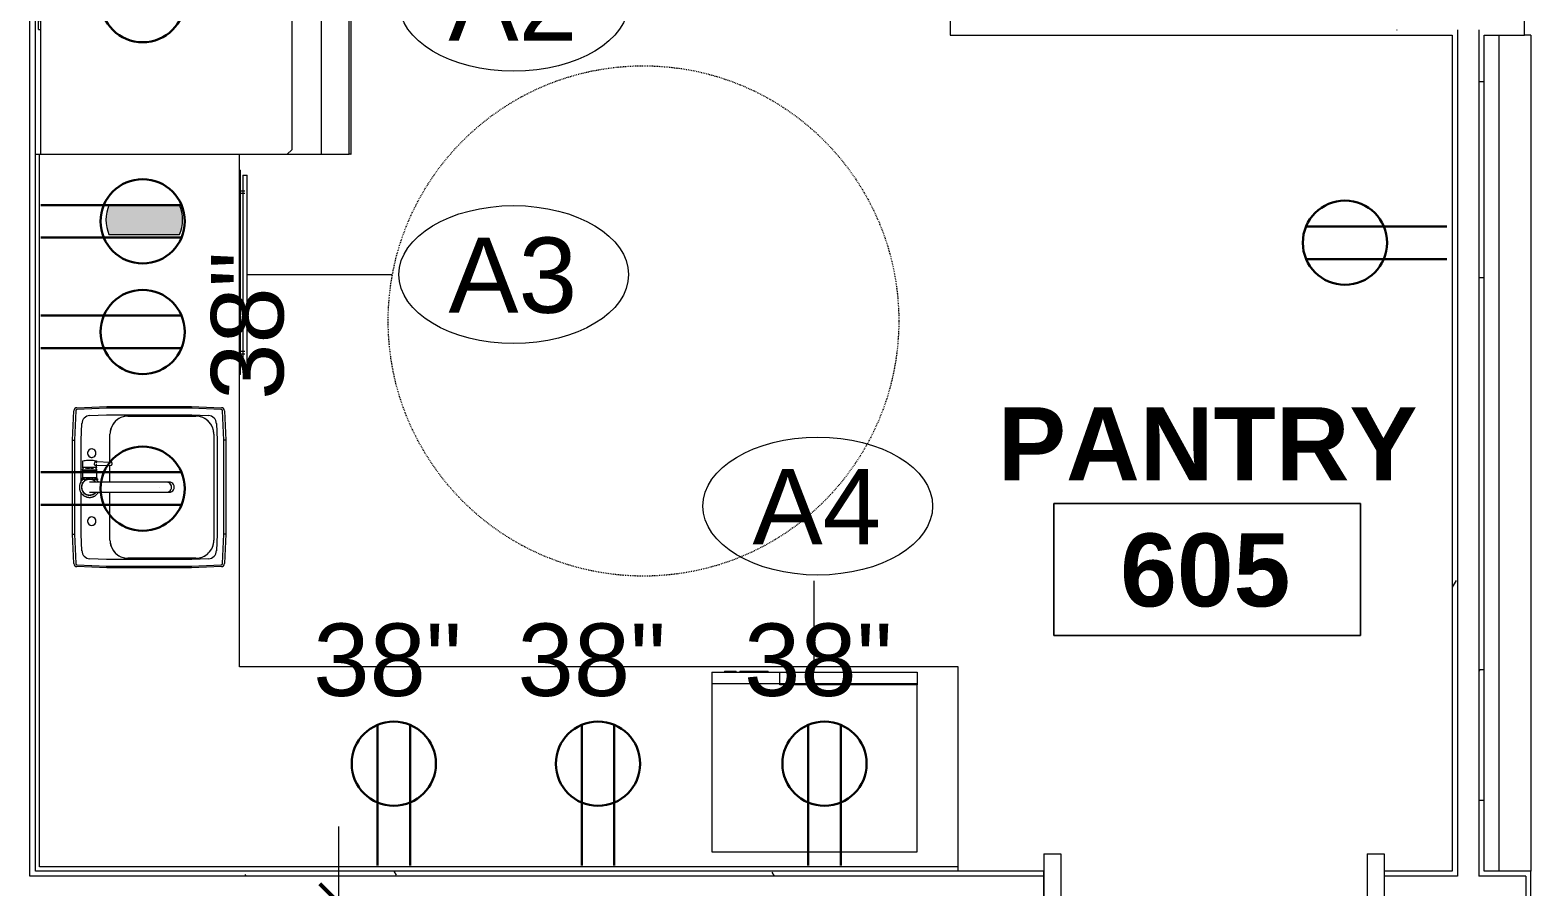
# Model space of a CAD drawing. Header units: inches. Extents: x -1180 to 2011, y -268 to 2143.
# Drawn here: x -223.7 to -47.4, y 1026.6 to 1127.4 of the extents above; entities that cross this region are included whole.
import ezdxf

# ---------------------------------------------------------------- set-up
doc = ezdxf.new("R2010")
doc.units = ezdxf.units.IN
doc.header["$MEASUREMENT"] = 0
doc.linetypes.add('Dash 1_16_', pattern=[0.125, 0.0625, -0.0625])
for name, color, linetype, lineweight in [('A-ANNO-DIMS', 211, 'Continuous', 9), ('A-ANNO-DIMS-96', 211, 'Continuous', 9), ('A-ANNO-NOTE', 131, 'Continuous', 13), ('A-AREA-IDEN', 2, 'Continuous', 9), ('A-DETL', 90, 'Continuous', 13), ('A-DOOR', 31, 'Continuous', 13), ('A-DOOR-FRAM', 31, 'Continuous', 20), ('A-WALL', 113, 'Continuous', 13), ('A-WALL-PATT', 111, 'Continuous', 13), ('I-WALL', 2, 'Continuous', 13), ('P-SANR-FIXT', 6, 'Continuous', 13), ('Q-CASE', 31, 'Continuous', 13), ('Q-SPCQ', 91, 'Continuous', 9), ('Q-SPCQ-IDEN', 132, 'Continuous', 9)]:
    doc.layers.add(name, color=color, linetype=linetype, lineweight=lineweight)
doc.styles.add('Arial', font='arial.ttf', dxfattribs={"height": 8.851796})
doc.styles.add('Swis721 Lt BT', font='swissl.ttf', dxfattribs={"height": 8.514638})
doc.styles.add('Swis721 Lt BT_B', font='', dxfattribs={"height": 8.583975})
doc.styles.get('Swis721 Lt BT_B').set_extended_font_data('Swis721 Lt BT', bold=True)
doc.dimstyles.new('OTJ_-_3_32__Linear__1_2__Tolerance_1', dxfattribs={"dimscale": 12, "dimtxt": 9, "dimasz": 0.375, "dimexe": 0.75, "dimexo": 0.5, "dimgap": 0.5, "dimtad": 1, "dimdec": 1, "dimrnd": 0.5, "dimzin": 3, "dimdsep": 46, "dimlunit": 4, "dimtxsty": 'Swis721 Lt BT', "dimblk1": 'OBLIQUE', "dimblk2": 'OBLIQUE', "dimsah": 1, "dimcen": 0.09, "dimdle": 0.75, "dimazin": 0, "dimtfac": 1, "dimtdec": 4, "dimtix": 1, "dimtmove": 0, "dimatfit": 3, "dimfxl": 1, "dimtvp": 1, "dimfrac": 2, "dimtolj": 1, "dimtzin": 0, "dimarcsym": 2})
pattern_1 = [(0, (0, 0), (30.72, 7.68), [1.267, -21.773, 1.267, -21.773, -122.88]), (0, (0, 0), (30.72, 7.68), [-46.08, 1.267, -44.813, 1.267, -21.773, -53.76]), (0, (0, 0), (30.72, 7.68), [-115.2, 1.267, -14.093, 1.267, -37.133]), (120, (11.52, 3.84), (-22.011075, 22.7643), [1.267, -21.773, 1.267, -21.773, -122.88]), (120, (11.52, 3.84), (-22.011075, 22.7643), [-46.08, 1.267, -44.813, 1.267, -21.773, -53.76]), (120, (11.52, 3.84), (-22.011075, 22.7643), [-115.2, 1.267, -14.093, 1.267, -37.133]), (240, (15.36, 19.2), (-8.708925, -30.4443), [1.267, -21.773, 1.267, -21.773, -122.88]), (240, (15.36, 19.2), (-8.708925, -30.4443), [-46.08, 1.267, -44.813, 1.267, -21.773, -53.76]), (240, (15.36, 19.2), (-8.708925, -30.4443), [-115.2, 1.267, -14.093, 1.267, -37.133])]

# ---------------------------------------------------------------- blocks, each defined once
blk = doc.blocks.new('A-Refrigerator - A-Refrigerator-CATERING-5919226-6TH FLOOR POWER _ SIGNAL')
at = {"layer": 'Q-SPCQ'}
for p, q in [((17.88, 13.75), (-17.87, 13.75)), ((-17.87, 13.75), (-17.87, -22.5)), ((-3.18, 14), (-3.18, 13.75)), ((-3.16, 14), (-3.18, 14)), ((-3.18, 14), (-2.18, 14)), ((-2.18, 14), (-2.2, 14)), ((-2.18, 13.75), (-2.18, 14)), ((8.76, 14), (8.76, 13.75)), ((8.77, 14), (8.76, 14)), ((8.76, 14), (9.76, 14)), ((9.76, 14), (9.74, 14)), ((9.76, 13.75), (9.76, 14)), ((17.88, -22.5), (17.88, 13.75)), ((-17.33, -15.75), (-17.87, -15.21)), ((-17.87, -15.21), (-17.87, -19.25)), ((-0.36, -15.75), (-17.33, -15.75)), ((-0.36, -19.25), (-0.36, -15.75)), ((17.27, -15.75), (0.39, -15.75)), ((0.39, -15.75), (0.39, -19.25)), ((17.88, -15.14), (17.27, -15.75)), ((17.88, -19.25), (17.88, -15.14)), ((-17.87, -19.25), (-0.36, -19.25)), ((0.39, -19.25), (17.88, -19.25)), ((-17.87, -22.69), (-17.87, -22.5)), ((-17.87, -22.5), (17.88, -22.5)), ((-0.36, -22.69), (-17.87, -22.69)), ((-17.87, -22.69), (-17.87, -22.75)), ((-17.87, -22.75), (0.39, -22.75)), ((-0.36, -22.5), (-0.36, -22.69)), ((-0.36, -22.69), (0.39, -22.69)), ((0.39, -22.75), (0.39, -22.5)), ((17.88, -22.75), (0.39, -22.75)), ((17.88, -22.5), (17.88, -22.75))]:
    blk.add_line(p, q, dxfattribs=at)
blk = doc.blocks.new('Single Flush - OTJ_SOLIDFLUSH_ALUM-5011040-6TH FLOOR POWER _ SIGNAL')
at = {"layer": 'A-DOOR', "lineweight": 20}
for p, q in [((16.15625, -1.875), (17.90625, -1.875)), ((16.15625, -37.6875), (16.15625, -1.875)), ((17.90625, -1.875), (17.90625, -37.6875)), ((17.90625, -37.6875), (16.15625, -37.6875))]:
    blk.add_line(p, q, dxfattribs=at)
at = {"layer": 'A-DOOR', "lineweight": 9}
blk.add_arc((17.90625, -1.875), 35.8125, 179.5, 270, dxfattribs=at)
at = {"layer": 'A-DOOR-FRAM'}
for p, q in [((-20, 3.875), (-20, -1.875)), ((-20, 3.875), (-18, 3.875)), ((-18, 3.875), (-18, -1.875)), ((18.000004, 3.875), (18.000004, -1.875)), ((18.000004, 3.875), (20.000004, 3.875)), ((20.000004, 3.875), (20.000004, -1.875)), ((-20, -1.875), (-18, -1.875)), ((18.000004, -1.875), (20.000004, -1.875))]:
    blk.add_line(p, q, dxfattribs=at)
blk = doc.blocks.new('P-Sink-Rectangular - PSR1918-3060176-6TH FLOOR POWER _ SIGNAL')
at = {"layer": 'P-SANR-FIXT', "lineweight": 9}
for p, q in [((-8.99, 8.84), (-5.52, 9)), ((-5.52, 9), (5.52, 9)), ((-5.52, 9), (-5.51, 8.78)), ((5.52, 9), (5.51, 8.78)), ((5.52, 9), (8.99, 8.84)), ((-9.5, 4.97), (-9.34, 8.49)), ((-9.13, 8.48), (-9.28, 4.96)), ((-5.51, 8.78), (-8.98, 8.63)), ((-7.47, 7.92), (-5.51, 8)), ((5.51, 8.78), (-5.51, 8.78)), ((-5.51, 8), (-0.6, 8)), ((0.51, 8), (0.6, 8)), ((0.63, 8), (5.51, 8)), ((8.98, 8.63), (5.51, 8.78)), ((5.51, 8), (7.47, 7.92)), ((9.28, 4.96), (9.13, 8.48)), ((9.34, 8.49), (9.5, 4.97)), ((-8.5, 5.01), (-8.42, 6.97)), ((8.42, 6.97), (8.5, 5.01)), ((-9.5, 4.97), (-9.28, 4.96)), ((-9.5, -4.97), (-9.5, 4.97)), ((-9.28, 4.96), (-9.28, -4.96)), ((-8.5, -5.01), (-8.5, 5.01)), ((-6.25, 4.6), (-0.6, 4.6)), ((-6.25, 4.6), (-0.6, 4.6)), ((0.58, 4.6), (2.6, 4.6)), ((0.58, 4.6), (2.6, 4.6)), ((2.91, 4.6), (6.25, 4.6)), ((2.91, 4.6), (6.25, 4.6)), ((8.5, 5.01), (8.5, -5.01)), ((9.5, 4.97), (9.28, 4.96)), ((9.28, -4.96), (9.28, 4.96)), ((9.5, 4.97), (9.5, -4.97)), ((-8.35, -5.5), (-8.35, 2.5)), ((-8.35, -5.5), (-8.35, 2.5)), ((8.35, 2.5), (8.35, -5.5)), ((8.35, 2.5), (8.35, -5.5)), ((-9.5, -4.97), (-9.28, -4.96)), ((-9.34, -8.49), (-9.5, -4.97)), ((-9.28, -4.96), (-9.13, -8.48)), ((-8.42, -6.97), (-8.5, -5.01)), ((8.5, -5.01), (8.42, -6.97)), ((9.13, -8.48), (9.28, -4.96)), ((9.5, -4.97), (9.28, -4.96)), ((9.5, -4.97), (9.34, -8.49)), ((-8.98, -8.63), (-5.51, -8.78)), ((-5.51, -8), (-7.47, -7.92)), ((6.25, -7.6), (-6.25, -7.6)), ((6.25, -7.6), (-6.25, -7.6)), ((-5.52, -9), (-5.51, -8.78)), ((5.51, -8), (-5.51, -8)), ((-5.51, -8.78), (5.51, -8.78)), ((7.47, -7.92), (5.51, -8)), ((5.51, -8.78), (8.98, -8.63)), ((5.52, -9), (5.51, -8.78)), ((-5.52, -9), (-8.99, -8.84)), ((5.52, -9), (-5.52, -9)), ((8.99, -8.84), (5.52, -9))]:
    blk.add_line(p, q, dxfattribs=at)
for centre, radius, start, end in [((-8.97, 8.47), 0.371, 92.5667, 177.4333), ((8.97, 8.47), 0.371, 2.5667, 87.4333), ((-8.97, 8.47), 0.156, 92.5667, 177.4333), ((-7.42, 6.92), 0.995, 92.5667, 177.4333), ((-4, 6.75), 0.5, 0, 180), ((-4, 6.75), 0.5, 0, 180), ((-4, 6.75), 0.5, 75, 105), ((-4, 6.75), 0.5, 75, 105), ((-4, 6.75), 0.5, 15, 45), ((-4, 6.75), 0.5, 15, 45), ((4, 6.75), 0.5, 0, 180), ((4, 6.75), 0.5, 0, 180), ((4, 6.75), 0.5, 120, 150), ((4, 6.75), 0.5, 120, 150), ((4, 6.75), 0.5, 75, 105), ((4, 6.75), 0.5, 75, 105), ((4, 6.75), 0.5, 30, 60), ((4, 6.75), 0.5, 30, 60), ((7.42, 6.92), 0.995, 2.5667, 87.4333), ((8.97, 8.47), 0.156, 2.5667, 87.4333), ((-4, 6.75), 0.5, 180, 360), ((-4, 6.75), 0.5, 180, 360), ((-4, 6.75), 0.5, 195, 240), ((-4, 6.75), 0.5, 195, 240), ((-4, 6.75), 0.5, 255, 345), ((-4, 6.75), 0.5, 255, 345), ((4, 6.75), 0.5, 165, 180), ((4, 6.75), 0.5, 165, 180), ((4, 6.75), 0.5, 180, 360), ((4, 6.75), 0.5, 180, 195), ((4, 6.75), 0.5, 180, 360), ((4, 6.75), 0.5, 180, 195), ((4, 6.75), 0.5, 210, 240), ((4, 6.75), 0.5, 210, 240), ((4, 6.75), 0.5, 255, 270), ((4, 6.75), 0.5, 255, 270), ((4, 6.75), 0.5, 300, 330), ((4, 6.75), 0.5, 300, 330), ((4, 6.75), 0.5, 345, 0), ((4, 6.75), 0.5, 345, 0), ((-6.25, 2.5), 2.1, 90, 180), ((-6.25, 2.5), 2.1, 90, 180), ((-6.25, 2.5), 2.1, 115.0288, 154.9712), ((-6.25, 2.5), 2.1, 90, 109.9712), ((6.25, 2.5), 2.1, 70.0288, 90), ((6.25, 2.5), 2.1, 0, 90), ((6.25, 2.5), 2.1, 0, 90), ((6.25, 2.5), 2.1, 25.0288, 64.9712), ((-6.25, 2.5), 2.1, 160.0288, 180), ((6.25, 2.5), 2.1, 0, 19.9712), ((-7.42, -6.92), 0.995, 182.5667, 267.4333), ((-6.25, -5.5), 2.1, 180, 199.9712), ((-6.25, -5.5), 2.1, 180, 270), ((-6.25, -5.5), 2.1, 180, 270), ((-6.25, -5.5), 2.1, 205.0288, 244.9712), ((6.25, -5.5), 2.1, 270, 360), ((6.25, -5.5), 2.1, 270, 360), ((6.25, -5.5), 2.1, 295.0288, 334.9712), ((7.42, -6.92), 0.995, 272.5667, 357.4333), ((6.25, -5.5), 2.1, 340.0288, 360), ((-8.97, -8.47), 0.371, 182.5667, 267.4333), ((-8.97, -8.47), 0.156, 182.5667, 267.4333), ((-6.25, -5.5), 2.1, 250.1282, 270), ((6.25, -5.5), 2.1, 270, 289.8718), ((8.97, -8.47), 0.156, 272.5667, 357.4333), ((8.97, -8.47), 0.371, 272.5667, 357.4333)]:
    blk.add_arc(centre, radius, start, end, dxfattribs=at)
blk = doc.blocks.new('A-Dishwasher - A-Dishwasher-CATERING-5919382-6TH FLOOR POWER _ SIGNAL')
at = {"layer": 'Q-SPCQ'}
for p, q in [((-12, -12.75), (-12, -12.63)), ((-12, -12.75), (12, -12.75)), ((11.43, -13), (-11.43, -13)), ((-11.43, -13.5), (-11.43, -13)), ((-11.43, -13.5), (11.43, -13.5)), ((-9.56, -12.75), (-9.56, -13.25)), ((-9.31, -13.25), (-9.31, -12.75)), ((9.31, -12.75), (9.31, -13.25)), ((9.56, -13.25), (9.56, -12.75)), ((11.43, -13), (11.43, -13.5)), ((12, -12.63), (12, -12.75))]:
    blk.add_line(p, q, dxfattribs=at)
blk = doc.blocks.new('A-Microwave - 1000 Watt-2_5CuFt 2-CATERING-5919895-6TH FLOOR POWER _ SIGNAL')
at = {"layer": 'Q-SPCQ'}
for p, q in [((17.11, -8), (-7.02, -8)), ((-7.02, -8), (-7.02, -27.75)), ((17.11, -27.75), (17.11, -8)), ((-7.02, -27.63), (9.11, -27.63)), ((-7.02, -29.13), (-7.02, -27.63)), ((-7.02, -27.75), (17.11, -27.75)), ((9.11, -27.63), (9.11, -29.13)), ((17.11, -29.13), (17.11, -27.75)), ((9.11, -29.13), (-7.02, -29.13)), ((17.11, -29.13), (9.11, -29.13)), ((10.48, -29.13), (10.48, -29.25)), ((11.86, -29.25), (10.48, -29.25)), ((11.86, -29.13), (11.86, -29.25)), ((11.92, -29.25), (11.86, -29.25)), ((11.92, -29.25), (11.92, -29.13)), ((12.42, -29.25), (11.92, -29.25)), ((12.42, -29.13), (12.42, -29.25)), ((13.79, -29.25), (12.42, -29.25)), ((13.79, -29.25), (13.79, -29.13)), ((14.23, -29.13), (14.23, -29.25)), ((15.61, -29.25), (14.23, -29.25)), ((15.61, -29.25), (15.61, -29.13))]:
    blk.add_line(p, q, dxfattribs=at)
blk = doc.blocks.new('9159-DST - Delta Kitchen Trinsic 9159-5940836-6TH FLOOR POWER _ SIGNAL')
at = {"layer": 'P-SANR-FIXT', "lineweight": 9}
for p, q in [((0.93, 0.95), (0.93, 0)), ((0.93, 0.59), (0.93, 0.81)), ((0.93, 0), (0.93, 0.41)), ((1.98, 0.84), (1.09, 0.84)), ((1.09, 0), (1.09, 0.8)), ((2.01, 0), (2.01, 0.78)), ((2.01, 0.78), (2.01, 0)), ((2.24, 0), (2.24, 0.51)), ((2.24, 0.37), (2.24, 0)), ((3.06, 0.82), (2.3, 0.82)), ((2.3, 0), (2.3, 0.78)), ((0.93, 0), (0.93, -0.95)), ((0.93, -0.41), (0.93, -0.21)), ((0.93, -0.81), (0.93, -0.59)), ((1.09, -0.8), (1.09, 0)), ((1.09, -0.84), (1.98, -0.84)), ((2.01, 0), (2.01, -0.78)), ((2.01, -0.78), (2.01, 0)), ((2.24, -0.51), (2.24, 0)), ((2.24, -0.2), (2.24, -0.37)), ((2.3, -0.78), (2.3, 0)), ((2.3, -0.82), (2.71, -0.82)), ((2.55, -0.69), (2.6, -2.55)), ((2.81, -0.82), (3.06, -0.82)), ((2.91, -2.55), (2.96, -0.69)), ((-0.02, -8.22), (-0.02, -8.22)), ((-0.59, -9.06), (-0.59, -9.37)), ((0.59, -9.37), (0.59, -9.06))]:
    blk.add_line(p, q, dxfattribs=at)
at = {"layer": 'P-SANR-FIXT', "lineweight": 9, "flags": 128}
for points in [[(0.99, 0.68), (0.96, 0.72), (0.93, 0.75), (0.9, 0.79), (0.87, 0.83), (0.84, 0.86), (0.8, 0.89), (0.76, 0.92), (0.73, 0.95), (0.69, 0.98), (0.65, 1.01), (0.61, 1.03), (0.57, 1.06), (0.52, 1.08), (0.48, 1.1), (0.43, 1.12), (0.39, 1.13), (0.34, 1.15), (0.3, 1.16), (0.25, 1.17), (0.2, 1.18), (0.16, 1.19), (0.11, 1.2), (0.06, 1.2), (0.01, 1.2), (-0.04, 1.2), (-0.08, 1.2), (-0.13, 1.19), (-0.18, 1.19), (-0.23, 1.18), (-0.27, 1.17), (-0.32, 1.16), (-0.37, 1.14), (-0.41, 1.13), (-0.46, 1.11), (-0.5, 1.09), (-0.54, 1.07), (-0.58, 1.05), (-0.63, 1.02), (-0.67, 1), (-0.71, 0.97), (-0.74, 0.94), (-0.78, 0.91), (-0.82, 0.88), (-0.85, 0.85), (-0.88, 0.81), (-0.92, 0.77), (-0.95, 0.74), (-0.98, 0.7), (-1, 0.66), (-1.03, 0.62), (-1.05, 0.58), (-1.07, 0.53), (-1.09, 0.49), (-1.11, 0.45), (-1.13, 0.4), (-1.15, 0.36), (-1.16, 0.31), (-1.17, 0.26), (-1.18, 0.22), (-1.19, 0.17), (-1.19, 0.12), (-1.2, 0.07), (-1.2, 0.03), (-1.2, 0)], [(0.93, 0), (0.93, 0.04), (0.93, 0.07), (0.92, 0.11), (0.92, 0.15), (0.91, 0.18), (0.9, 0.22), (0.89, 0.26), (0.88, 0.29), (0.87, 0.33), (0.86, 0.36), (0.84, 0.4), (0.82, 0.43), (0.81, 0.46), (0.79, 0.49), (0.77, 0.52), (0.75, 0.56), (0.72, 0.58), (0.7, 0.61), (0.67, 0.64), (0.65, 0.67), (0.62, 0.69), (0.59, 0.72), (0.56, 0.74), (0.53, 0.76), (0.5, 0.78), (0.47, 0.8), (0.44, 0.82), (0.41, 0.84), (0.37, 0.85), (0.34, 0.87), (0.3, 0.88), (0.27, 0.89), (0.23, 0.9), (0.19, 0.91), (0.16, 0.92), (0.12, 0.92), (0.08, 0.93), (0.05, 0.93), (0.01, 0.93), (-0.03, 0.93), (-0.06, 0.93), (-0.1, 0.92), (-0.14, 0.92), (-0.17, 0.91), (-0.21, 0.91), (-0.25, 0.9), (-0.28, 0.89), (-0.32, 0.87), (-0.35, 0.86), (-0.39, 0.85), (-0.42, 0.83), (-0.45, 0.81), (-0.49, 0.79), (-0.52, 0.77), (-0.55, 0.75), (-0.58, 0.73), (-0.61, 0.71), (-0.63, 0.68), (-0.66, 0.65), (-0.69, 0.63), (-0.71, 0.6), (-0.73, 0.57), (-0.76, 0.54), (-0.78, 0.51), (-0.8, 0.48), (-0.82, 0.45), (-0.83, 0.41), (-0.85, 0.38), (-0.86, 0.35), (-0.88, 0.31), (-0.89, 0.28), (-0.9, 0.24), (-0.91, 0.2), (-0.91, 0.17), (-0.92, 0.13), (-0.92, 0.09), (-0.93, 0.06), (-0.93, 0.02), (-0.93, 0)], [(0.93, 1), (0.93, 0.99), (0.93, 0.99), (0.93, 0.98), (0.93, 0.97), (0.93, 0.97), (0.93, 0.96), (0.94, 0.96), (0.94, 0.95), (0.94, 0.94), (0.94, 0.94), (0.94, 0.93), (0.95, 0.93), (0.95, 0.92), (0.95, 0.92), (0.96, 0.91), (0.96, 0.9), (0.97, 0.9), (0.97, 0.89), (0.97, 0.89), (0.98, 0.89), (0.98, 0.88), (0.99, 0.88), (0.99, 0.87), (1, 0.87), (1, 0.87), (1.01, 0.86), (1.01, 0.86), (1.02, 0.86), (1.02, 0.85), (1.03, 0.85), (1.04, 0.85), (1.04, 0.85), (1.05, 0.85), (1.05, 0.84), (1.06, 0.84), (1.07, 0.84), (1.07, 0.84), (1.08, 0.84), (1.09, 0.84), (1.09, 0.84)], [(1.98, 0.84), (1.98, 0.84), (1.98, 0.84), (1.98, 0.84), (1.98, 0.84), (1.99, 0.84), (1.99, 0.84), (1.99, 0.84), (1.99, 0.84), (1.99, 0.84), (1.99, 0.84), (1.99, 0.84), (1.99, 0.84), (1.99, 0.84), (2, 0.84), (2, 0.84), (2, 0.84), (2, 0.83), (2, 0.83), (2, 0.83), (2, 0.83), (2, 0.83), (2, 0.83), (2, 0.83), (2, 0.83), (2.01, 0.83), (2.01, 0.83), (2.01, 0.83), (2.01, 0.82), (2.01, 0.82), (2.01, 0.82), (2.01, 0.82), (2.01, 0.82), (2.01, 0.82), (2.01, 0.82), (2.01, 0.82), (2.01, 0.81)], [(2.01, 0.82), (2.01, 0.82), (2.01, 0.82), (2.01, 0.82), (2.01, 0.82), (2.01, 0.82), (2.01, 0.82), (2.01, 0.82), (2.01, 0.82), (2.01, 0.82), (2.01, 0.83), (2.01, 0.83), (2.01, 0.83), (2.01, 0.83), (2.01, 0.83), (2.01, 0.83), (2.01, 0.83), (2.01, 0.83), (2.01, 0.83), (2.02, 0.83), (2.02, 0.83), (2.02, 0.83), (2.02, 0.83), (2.02, 0.83), (2.02, 0.83), (2.02, 0.83), (2.02, 0.83), (2.02, 0.84), (2.02, 0.84), (2.02, 0.84), (2.02, 0.84), (2.02, 0.84), (2.02, 0.84), (2.03, 0.84), (2.03, 0.84), (2.03, 0.84), (2.03, 0.84), (2.03, 0.84), (2.03, 0.84), (2.03, 0.84), (2.03, 0.84), (2.03, 0.84), (2.03, 0.84), (2.03, 0.84), (2.03, 0.84), (2.03, 0.84), (2.04, 0.84), (2.04, 0.84), (2.04, 0.84), (2.04, 0.84)], [(2.01, 0), (2.01, 0.03), (2.01, 0.07), (2.01, 0.1), (2.01, 0.13), (2.01, 0.16), (2.01, 0.19), (2.01, 0.23), (2.01, 0.26), (2.01, 0.29), (2.01, 0.32), (2.01, 0.35), (2.01, 0.38), (2.01, 0.41), (2.01, 0.43), (2.01, 0.46), (2.01, 0.49), (2.01, 0.51), (2.01, 0.54), (2.01, 0.56), (2.01, 0.59), (2.01, 0.61), (2.01, 0.63), (2.01, 0.65), (2.01, 0.67), (2.01, 0.69), (2.01, 0.71), (2.01, 0.72), (2.01, 0.74), (2.01, 0.75), (2.01, 0.76), (2.01, 0.77), (2.01, 0.78), (2.01, 0.79), (2.01, 0.8), (2.01, 0.81), (2.01, 0.81), (2.01, 0.81), (2.01, 0.82), (2.01, 0.82)], [(2.01, 0.82), (2.01, 0.82), (2.01, 0.81), (2.01, 0.81), (2.01, 0.81), (2.01, 0.8), (2.01, 0.79), (2.01, 0.79), (2.01, 0.78), (2.01, 0.77), (2.01, 0.75), (2.01, 0.74), (2.01, 0.73), (2.01, 0.71), (2.01, 0.69), (2.01, 0.67), (2.01, 0.66), (2.01, 0.64), (2.01, 0.61), (2.01, 0.59), (2.01, 0.57), (2.01, 0.55), (2.01, 0.52), (2.01, 0.5), (2.01, 0.47), (2.01, 0.44), (2.01, 0.41), (2.01, 0.39), (2.01, 0.36), (2.01, 0.33), (2.01, 0.3), (2.01, 0.27), (2.01, 0.23), (2.01, 0.2), (2.01, 0.17), (2.01, 0.14), (2.01, 0.11), (2.01, 0.07), (2.01, 0.04), (2.01, 0.01), (2.01, 0)], [(2.04, 0.84), (2.07, 0.82), (2.11, 0.8), (2.15, 0.79), (2.18, 0.77), (2.21, 0.74), (2.24, 0.73)], [(2.24, 0.73), (2.24, 0.73), (2.24, 0.74), (2.24, 0.74), (2.25, 0.75), (2.25, 0.75), (2.25, 0.76), (2.25, 0.76), (2.25, 0.77), (2.26, 0.77), (2.26, 0.78), (2.26, 0.78), (2.27, 0.79), (2.27, 0.79), (2.27, 0.8), (2.28, 0.8), (2.28, 0.8), (2.29, 0.81), (2.29, 0.81), (2.3, 0.81), (2.3, 0.82), (2.3, 0.82)], [(3.06, 0.82), (3.06, 0.82), (3.06, 0.82), (3.06, 0.82), (3.06, 0.82), (3.07, 0.82), (3.07, 0.82), (3.07, 0.81), (3.07, 0.81), (3.07, 0.81), (3.07, 0.81), (3.07, 0.81), (3.08, 0.81), (3.08, 0.81), (3.08, 0.81), (3.08, 0.81), (3.08, 0.81), (3.08, 0.81), (3.08, 0.81), (3.09, 0.81), (3.09, 0.8), (3.09, 0.8), (3.09, 0.8), (3.09, 0.8), (3.09, 0.8), (3.09, 0.8), (3.09, 0.8), (3.09, 0.8), (3.09, 0.79), (3.09, 0.79), (3.1, 0.79), (3.1, 0.79), (3.1, 0.79), (3.1, 0.79), (3.1, 0.79)], [(3.1, 0.79), (3.13, 0.64), (3.15, 0.5), (3.17, 0.35), (3.18, 0.2), (3.18, 0.06), (3.18, 0)], [(-1.2, 0), (-1.2, -0.05), (-1.2, -0.1), (-1.19, -0.14), (-1.18, -0.19), (-1.18, -0.24), (-1.17, -0.29), (-1.15, -0.33), (-1.14, -0.38), (-1.12, -0.42), (-1.11, -0.47), (-1.09, -0.51), (-1.06, -0.55), (-1.04, -0.6), (-1.02, -0.64), (-0.99, -0.68), (-0.96, -0.72), (-0.93, -0.75), (-0.9, -0.79), (-0.87, -0.83), (-0.84, -0.86), (-0.8, -0.89), (-0.76, -0.92), (-0.73, -0.95), (-0.69, -0.98), (-0.65, -1.01), (-0.61, -1.03)], [(-0.93, 0), (-0.93, -0.04), (-0.93, -0.07), (-0.92, -0.11), (-0.92, -0.15), (-0.91, -0.18), (-0.9, -0.22), (-0.89, -0.26), (-0.88, -0.29), (-0.87, -0.33), (-0.86, -0.36), (-0.84, -0.4), (-0.82, -0.43), (-0.81, -0.46), (-0.79, -0.49), (-0.77, -0.52), (-0.75, -0.56), (-0.72, -0.58), (-0.7, -0.61), (-0.67, -0.64), (-0.65, -0.67), (-0.62, -0.69), (-0.59, -0.72)], [(-0.6, 0), (-0.6, 0), (-0.6, -0.01), (-0.6, -0.03), (-0.6, -0.06), (-0.6, -0.09), (-0.6, -0.13), (-0.6, -0.18), (-0.6, -0.23), (-0.6, -0.29), (-0.6, -0.36), (-0.6, -0.43), (-0.6, -0.51), (-0.6, -0.6), (-0.6, -0.69), (-0.6, -0.79), (-0.6, -0.9), (-0.6, -1.01), (-0.6, -1.13), (-0.6, -1.25), (-0.6, -1.38), (-0.6, -1.51), (-0.6, -1.65), (-0.6, -1.79), (-0.6, -1.94), (-0.6, -2.09), (-0.6, -2.24), (-0.6, -2.4), (-0.6, -2.56), (-0.6, -2.73), (-0.6, -2.9), (-0.6, -3.07), (-0.6, -3.24), (-0.6, -3.41), (-0.6, -3.59), (-0.6, -3.77), (-0.6, -3.95), (-0.6, -4.13), (-0.6, -4.31), (-0.6, -4.49), (-0.6, -4.67), (-0.6, -4.85), (-0.6, -5.04), (-0.6, -5.22), (-0.6, -5.39), (-0.6, -5.57), (-0.6, -5.75), (-0.6, -5.92), (-0.6, -6.09), (-0.6, -6.26), (-0.6, -6.43), (-0.6, -6.59), (-0.6, -6.75), (-0.6, -6.91), (-0.6, -7.06), (-0.6, -7.21), (-0.6, -7.36), (-0.6, -7.5), (-0.6, -7.63), (-0.6, -7.76), (-0.6, -7.89), (-0.6, -8.01), (-0.6, -8.12), (-0.6, -8.23), (-0.6, -8.33), (-0.6, -8.43), (-0.6, -8.52), (-0.6, -8.61), (-0.6, -8.68), (-0.6, -8.75), (-0.6, -8.82), (-0.6, -8.88), (-0.6, -8.93), (-0.6, -8.97), (-0.6, -9.01), (-0.6, -9.04), (-0.6, -9.05)], [(0.58, -0.73), (0.61, -0.71), (0.63, -0.68), (0.66, -0.65), (0.69, -0.63), (0.71, -0.6), (0.73, -0.57), (0.76, -0.54), (0.78, -0.51), (0.8, -0.48), (0.81, -0.45), (0.83, -0.41), (0.85, -0.38), (0.86, -0.35), (0.88, -0.31), (0.89, -0.28), (0.9, -0.24), (0.91, -0.2), (0.91, -0.17), (0.92, -0.13), (0.92, -0.09), (0.93, -0.06), (0.93, -0.02), (0.93, 0)], [(0.58, -9.05), (0.58, -9.03), (0.58, -9), (0.58, -8.96), (0.58, -8.91), (0.58, -8.86), (0.58, -8.8), (0.58, -8.73), (0.58, -8.66), (0.58, -8.58), (0.58, -8.5), (0.58, -8.4), (0.58, -8.31), (0.58, -8.2), (0.58, -8.09), (0.58, -7.97), (0.58, -7.85), (0.58, -7.73), (0.58, -7.59), (0.58, -7.46), (0.58, -7.32), (0.58, -7.17), (0.58, -7.02), (0.58, -6.87), (0.58, -6.71), (0.58, -6.55), (0.58, -6.38), (0.58, -6.21), (0.58, -6.04), (0.58, -5.87), (0.58, -5.7), (0.58, -5.52), (0.58, -5.34), (0.58, -5.16), (0.58, -4.98), (0.58, -4.8), (0.58, -4.62), (0.58, -4.44), (0.58, -4.26), (0.58, -4.08), (0.58, -3.9), (0.58, -3.72), (0.58, -3.54), (0.58, -3.36), (0.58, -3.19), (0.58, -3.02), (0.58, -2.85), (0.58, -2.68), (0.58, -2.51), (0.58, -2.35), (0.58, -2.2), (0.58, -2.04), (0.58, -1.89), (0.58, -1.75), (0.58, -1.61), (0.58, -1.47), (0.58, -1.34), (0.58, -1.21), (0.58, -1.09), (0.58, -0.98), (0.58, -0.87), (0.58, -0.76), (0.58, -0.67), (0.58, -0.57), (0.58, -0.49), (0.58, -0.41), (0.58, -0.34), (0.58, -0.27), (0.58, -0.21), (0.58, -0.16), (0.58, -0.12), (0.58, -0.08), (0.58, -0.05), (0.58, -0.03), (0.58, -0.01), (0.58, 0), (0.58, 0)], [(0.58, -1.05), (0.63, -1.02), (0.67, -1), (0.71, -0.97), (0.74, -0.94), (0.78, -0.91), (0.82, -0.88), (0.85, -0.85), (0.88, -0.81), (0.92, -0.77), (0.95, -0.74), (0.98, -0.7)], [(1.09, -0.84), (1.08, -0.84), (1.08, -0.84), (1.07, -0.84), (1.06, -0.84), (1.06, -0.84), (1.05, -0.85), (1.04, -0.85), (1.04, -0.85), (1.03, -0.85), (1.03, -0.85), (1.02, -0.86), (1.02, -0.86), (1.01, -0.86), (1, -0.87), (1, -0.87), (0.99, -0.87), (0.99, -0.88), (0.98, -0.88), (0.98, -0.88), (0.97, -0.89), (0.97, -0.89), (0.97, -0.9), (0.96, -0.9), (0.96, -0.91), (0.96, -0.91), (0.95, -0.92), (0.95, -0.92), (0.95, -0.93), (0.94, -0.94), (0.94, -0.94), (0.94, -0.95), (0.94, -0.95), (0.94, -0.96), (0.93, -0.97), (0.93, -0.97), (0.93, -0.98), (0.93, -0.98), (0.93, -0.99), (0.93, -1), (0.93, -1)], [(2.01, -0.82), (2.01, -0.82), (2.01, -0.82), (2.01, -0.82), (2.01, -0.82), (2.01, -0.82), (2.01, -0.82), (2.01, -0.82), (2.01, -0.82), (2.01, -0.83), (2.01, -0.83), (2.01, -0.83), (2, -0.83), (2, -0.83), (2, -0.83), (2, -0.83), (2, -0.83), (2, -0.83), (2, -0.83), (2, -0.83), (2, -0.84), (2, -0.84), (2, -0.84), (1.99, -0.84), (1.99, -0.84), (1.99, -0.84), (1.99, -0.84), (1.99, -0.84), (1.99, -0.84), (1.99, -0.84), (1.99, -0.84), (1.99, -0.84), (1.98, -0.84), (1.98, -0.84), (1.98, -0.84), (1.98, -0.84), (1.98, -0.84)], [(2.01, 0), (2.01, -0.03), (2.01, -0.07), (2.01, -0.1), (2.01, -0.13), (2.01, -0.16), (2.01, -0.19), (2.01, -0.23), (2.01, -0.26), (2.01, -0.29), (2.01, -0.32), (2.01, -0.35), (2.01, -0.38), (2.01, -0.41), (2.01, -0.43), (2.01, -0.46), (2.01, -0.49), (2.01, -0.51), (2.01, -0.54), (2.01, -0.56), (2.01, -0.59), (2.01, -0.61), (2.01, -0.63), (2.01, -0.65), (2.01, -0.67), (2.01, -0.69), (2.01, -0.71), (2.01, -0.72), (2.01, -0.74), (2.01, -0.75), (2.01, -0.76), (2.01, -0.77), (2.01, -0.78), (2.01, -0.79), (2.01, -0.8), (2.01, -0.81), (2.01, -0.81), (2.01, -0.81), (2.01, -0.82), (2.01, -0.82)], [(2.01, -0.82), (2.01, -0.82), (2.01, -0.82), (2.01, -0.81), (2.01, -0.81), (2.01, -0.8), (2.01, -0.79), (2.01, -0.79), (2.01, -0.78), (2.01, -0.77), (2.01, -0.75), (2.01, -0.74), (2.01, -0.73), (2.01, -0.71), (2.01, -0.69), (2.01, -0.67), (2.01, -0.66), (2.01, -0.64), (2.01, -0.61), (2.01, -0.59), (2.01, -0.57), (2.01, -0.55), (2.01, -0.52), (2.01, -0.5), (2.01, -0.47), (2.01, -0.44), (2.01, -0.41), (2.01, -0.39), (2.01, -0.36), (2.01, -0.33), (2.01, -0.3), (2.01, -0.27), (2.01, -0.23), (2.01, -0.2), (2.01, -0.17), (2.01, -0.14), (2.01, -0.11), (2.01, -0.07), (2.01, -0.04), (2.01, -0.01), (2.01, 0)], [(2.04, -0.84), (2.04, -0.84), (2.04, -0.84), (2.04, -0.84), (2.03, -0.84), (2.03, -0.84), (2.03, -0.84), (2.03, -0.84), (2.03, -0.84), (2.03, -0.84), (2.03, -0.84), (2.03, -0.84), (2.03, -0.84), (2.03, -0.84), (2.03, -0.84), (2.03, -0.84), (2.02, -0.84), (2.02, -0.84), (2.02, -0.84), (2.02, -0.84), (2.02, -0.84), (2.02, -0.84), (2.02, -0.84), (2.02, -0.83), (2.02, -0.83), (2.02, -0.83), (2.02, -0.83), (2.02, -0.83), (2.02, -0.83), (2.02, -0.83), (2.02, -0.83), (2.01, -0.83), (2.01, -0.83), (2.01, -0.83), (2.01, -0.83), (2.01, -0.83), (2.01, -0.83), (2.01, -0.83), (2.01, -0.83), (2.01, -0.83), (2.01, -0.82), (2.01, -0.82), (2.01, -0.82), (2.01, -0.82), (2.01, -0.82), (2.01, -0.82), (2.01, -0.82), (2.01, -0.82), (2.01, -0.82), (2.01, -0.82)], [(2.24, -0.73), (2.21, -0.75), (2.17, -0.77), (2.14, -0.79), (2.1, -0.81), (2.06, -0.82), (2.04, -0.84)], [(2.3, -0.82), (2.3, -0.81), (2.29, -0.81), (2.29, -0.81), (2.28, -0.8), (2.28, -0.8), (2.27, -0.8), (2.27, -0.79), (2.27, -0.79), (2.26, -0.78), (2.26, -0.78), (2.26, -0.77), (2.25, -0.77), (2.25, -0.76), (2.25, -0.76), (2.25, -0.75), (2.25, -0.75), (2.24, -0.74), (2.24, -0.74), (2.24, -0.73), (2.24, -0.73), (2.24, -0.73)], [(3.1, -0.79), (3.1, -0.79), (3.1, -0.79), (3.1, -0.79), (3.1, -0.79), (3.09, -0.79), (3.09, -0.79), (3.09, -0.8), (3.09, -0.8), (3.09, -0.8), (3.09, -0.8), (3.09, -0.8), (3.09, -0.8), (3.09, -0.8), (3.09, -0.8), (3.09, -0.81), (3.08, -0.81), (3.08, -0.81), (3.08, -0.81), (3.08, -0.81), (3.08, -0.81), (3.08, -0.81), (3.08, -0.81), (3.07, -0.81), (3.07, -0.81), (3.07, -0.81), (3.07, -0.81), (3.07, -0.82), (3.07, -0.82), (3.07, -0.82), (3.06, -0.82), (3.06, -0.82), (3.06, -0.82), (3.06, -0.82), (3.06, -0.82)], [(3.18, 0), (3.18, -0.15), (3.17, -0.29), (3.16, -0.44), (3.14, -0.58), (3.11, -0.73), (3.1, -0.79)], [(2.6, -2.55), (2.6, -2.55), (2.6, -2.56), (2.6, -2.56), (2.6, -2.57), (2.6, -2.57), (2.61, -2.58), (2.61, -2.58), (2.61, -2.59), (2.61, -2.59), (2.62, -2.6), (2.62, -2.6), (2.62, -2.61), (2.63, -2.61), (2.63, -2.61), (2.63, -2.62), (2.64, -2.62), (2.64, -2.63), (2.64, -2.63), (2.65, -2.63), (2.65, -2.64), (2.66, -2.64), (2.66, -2.64), (2.67, -2.64), (2.67, -2.65), (2.68, -2.65), (2.68, -2.65), (2.69, -2.65), (2.69, -2.66), (2.7, -2.66), (2.7, -2.66), (2.71, -2.66), (2.72, -2.66), (2.72, -2.66), (2.73, -2.66), (2.73, -2.66), (2.74, -2.66), (2.75, -2.66), (2.75, -2.66), (2.76, -2.66)], [(2.76, -2.66), (2.76, -2.66), (2.77, -2.66), (2.77, -2.66), (2.78, -2.66), (2.79, -2.66), (2.79, -2.66), (2.8, -2.66), (2.8, -2.66), (2.81, -2.66), (2.81, -2.66), (2.82, -2.65), (2.82, -2.65), (2.83, -2.65), (2.83, -2.65), (2.84, -2.65), (2.84, -2.64), (2.85, -2.64), (2.85, -2.64), (2.86, -2.64), (2.86, -2.63), (2.87, -2.63), (2.87, -2.63), (2.88, -2.62), (2.88, -2.62), (2.88, -2.61), (2.89, -2.61), (2.89, -2.61), (2.89, -2.6), (2.9, -2.6), (2.9, -2.59), (2.9, -2.59), (2.9, -2.58), (2.91, -2.58), (2.91, -2.57), (2.91, -2.57), (2.91, -2.56), (2.91, -2.56), (2.91, -2.55), (2.91, -2.55)]]:
    blk.add_lwpolyline(points, dxfattribs=at)
at = {"layer": 'P-SANR-FIXT', "lineweight": 9}
for start, end in [(18.7637, 180), (4.3082, 17.9266), (180, 197.9266), (198.7637, 229.5955), (309.1302, 354.1093)]:
    blk.add_arc((0, 0), 0.96, start, end, dxfattribs=at)
for centre, major_axis, ratio, start_param, end_param in [((2.76, -0.69), (0.201, 0), 0.707107, 1.570796, 3.141593), ((2.76, -0.69), (0.201, 0), 0.707107, 0, 1.570796), ((-0.01, -9.05), (-0.591, 0), 0.993599, 6.112709, 6.283185), ((-0.01, -9.05), (-0.591, 0), 0.993599, 0, 3.141593), ((0, -9.06), (0.591, 0), 0.993158, 3.060033, 3.141593), ((0, -9.06), (-0.591, 0), 0.993158, 0, 0.125226), ((0, -9.37), (-0.591, 0), 0.993158, 6.026397, 6.283185), ((0, -9.37), (-0.591, 0), 0.993158, 0, 3.141593), ((0, -9.06), (0.591, 0), 0.993158, 4.45059, 6.283185), ((0, -9.06), (0.591, 0), 0.993158, 0, 0.261799), ((-0.01, -9.05), (0.591, 0), 0.993599, 0, 0.18841), ((0, -9.37), (0.591, 0), 0.993158, 0, 0.261799)]:
    blk.add_ellipse(centre, major_axis=major_axis, ratio=ratio, start_param=start_param, end_param=end_param, dxfattribs=at)
blk = doc.blocks.new('C-L SHAPE COUNTER TOP - C-L SHAPE COUNTER TOP-5941160-6TH FLOOR POWER _ SIGNAL')
at = {"layer": 'Q-CASE', "lineweight": 9}
for p, q in [((0.5, -108.45), (0.5, -0.5)), ((0.5, -0.5), (84.24, -0.5)), ((84.24, -0.5), (84.24, 0)), ((84.24, -24), (84.24, -0.5)), ((24, -108.45), (24, -24)), ((24, -24), (84.24, -24)), ((0, -108.45), (0.5, -108.45)), ((0.5, -108.45), (24, -108.45))]:
    blk.add_line(p, q, dxfattribs=at)
blk = doc.blocks.new('Room Tag - Room Name and Number-3379422-6TH FLOOR POWER _ SIGNAL')
at = {"layer": 'A-AREA-IDEN'}
for p, q in [((-0.1881, -0.1636), (-0.1881, -0.0018)), ((-0.1881, -0.0018), (0.1869, -0.0018)), ((0.1869, -0.0018), (-0.1881, -0.0018)), ((-0.1881, -0.0018), (-0.1881, -0.1636)), ((0.1869, -0.0018), (0.1869, -0.1636)), ((0.1869, -0.1636), (0.1869, -0.0018)), ((0.1869, -0.1636), (-0.1881, -0.1636)), ((-0.1881, -0.1636), (0.1869, -0.1636))]:
    blk.add_line(p, q, dxfattribs=at)
blk = doc.blocks.new('DIMBLOCK2-6TH FLOOR POWER _ SIGNAL')
at = {"layer": 'A-ANNO-DIMS-96'}
for p, q in [((-187.45, 880.59), (-187.45, 1033.73)), ((-217.12, 1024.73), (-178.45, 1024.73)), ((-187.45, 1024.73), (-217.12, 1024.73)), ((-184.63, 880.59), (-196.45, 880.59)), ((-187.45, 880.59), (-184.63, 880.59))]:
    blk.add_line(p, q, dxfattribs=at)
at = {"layer": 'A-ANNO-DIMS-96', "lineweight": 50}
for p, q in [((-187.45, 1024.73), (-189.7, 1026.98)), ((-187.45, 1024.73), (-185.2, 1022.48)), ((-187.45, 880.59), (-189.7, 882.84)), ((-187.45, 880.59), (-185.2, 878.34))]:
    blk.add_line(p, q, dxfattribs=at)
at = {"layer": 'A-ANNO-DIMS-96', "color": 0, "insert": (-204.82, 935.73), "char_height": 8.515, "width": 40.6286, "attachment_point": 1, "rotation": 90, "line_spacing_factor": 1.00667, "style": 'Swis721 Lt BT'}
blk.add_mtext('12\' - 0"', dxfattribs=at)
blk = doc.blocks.new('_Oblique')
at = {"color": 0, "linetype": 'ByBlock', "lineweight": -2}
blk.add_line((-0.5, -0.5), (0.5, 0.5), dxfattribs=at)
blk = doc.blocks.new('Appliance_Specialty Equipment Tag - Standard-3515593-6TH FLOOR POWER _ SIGNAL')
at = {"layer": 'Q-SPCQ-IDEN'}
blk.add_ellipse((-0.0499, 0.0037), major_axis=(-0.1406, 0), ratio=0.600473, dxfattribs=at)

msp = doc.modelspace()

# ---------------------------------------------------------------- hatches: boundary and pattern name
at = {"layer": 'A-ANNO-NOTE', "lineweight": 9}
for points in [[(-214.54, 1103.46), (-214.73, 1105.93), (-214.82, 1104.95)], [(-214.54, 1103.46), (-214.57, 1106.53), (-214.73, 1105.93)], [(-214.54, 1103.46), (-206.17, 1106.78), (-214.57, 1106.53)], [(-214.57, 1106.53), (-206.17, 1106.78), (-214.47, 1106.78)], [(-214.54, 1103.46), (-206.11, 1103.46), (-206.17, 1106.78)], [(-206.02, 1103.72), (-205.91, 1105.93), (-206.17, 1106.78)], [(-206.11, 1103.46), (-206.02, 1103.72), (-206.17, 1106.78)], [(-206.02, 1103.72), (-205.86, 1104.41), (-205.91, 1105.93)], [(-205.83, 1104.77), (-205.85, 1105.57), (-205.91, 1105.93)], [(-205.86, 1104.41), (-205.84, 1104.68), (-205.91, 1105.93)], [(-205.84, 1104.68), (-205.83, 1104.77), (-205.91, 1105.93)], [(-214.54, 1103.46), (-214.82, 1104.86), (-214.78, 1104.41)], [(-205.83, 1104.77), (-205.82, 1105.04), (-205.85, 1105.57)], [(-206.17, 1103.3), (-214.54, 1103.46), (-214.47, 1103.3)], [(-206.17, 1103.3), (-206.11, 1103.46), (-214.54, 1103.46)]]:
    msp.add_hatch(color=256, dxfattribs=at).paths.add_polyline_path(points, flags=0)
at = {"layer": 'A-WALL-PATT', "lineweight": 9}
h = msp.add_hatch(dxfattribs=at)
h.set_pattern_fill('FP_1', color=256, style=0, pattern_type=2)
h.set_pattern_definition(pattern_1)
h.paths.add_polyline_path([(-223.12, 1024.73), (-223.12, 1025.36), (-223.75, 1025.36), (-223.75, 1024.73)], flags=0)
h.paths.add_polyline_path([(-223.12, 1027.86), (-223.12, 1166.48), (-223.75, 1166.48), (-223.75, 1027.86)], flags=0)
h = msp.add_hatch(dxfattribs=at)
h.set_pattern_fill('FP_1', color=256, style=0, pattern_type=2)
h.set_pattern_definition(pattern_1)
h.paths.add_polyline_path([(-115.63, 1126.73), (-115, 1126.73), (-115, 1166.48), (-115.63, 1166.48), (-115.63, 1127.36)], flags=0)
h = msp.add_hatch(dxfattribs=at)
h.set_pattern_fill('FP_1', color=256, style=0, pattern_type=2)
h.set_pattern_definition(pattern_1)
h.paths.add_polyline_path([(-111.88, 1126.73), (-56, 1126.73), (-56, 1127.36), (-115, 1127.36), (-115, 1126.73), (-112.5, 1126.73)], flags=0)
h.paths.add_polyline_path([(-52.88, 1126.73), (-48.13, 1126.73), (-48.13, 1127.36), (-53.5, 1127.36), (-53.5, 1126.73)], flags=0)
h = msp.add_hatch(dxfattribs=at)
h.set_pattern_fill('FP_1', color=256, style=0, pattern_type=2)
h.set_pattern_definition(pattern_1)
h.paths.add_polyline_path([(-56, 1028.48), (-56, 1126.73), (-56.63, 1126.73), (-56.63, 1028.48)], flags=0)
h = msp.add_hatch(dxfattribs=at)
h.set_pattern_fill('FP_1', color=256, style=0, pattern_type=2)
h.set_pattern_definition(pattern_1)
h.paths.add_polyline_path([(-52.88, 1028.48), (-52.88, 1126.73), (-53.5, 1126.73), (-53.5, 1028.48)], flags=0)
h = msp.add_hatch(dxfattribs=at)
h.set_pattern_fill('FP_1', color=256, style=0, pattern_type=2)
h.set_pattern_definition(pattern_1)
h.paths.add_polyline_path([(-52.63, 1027.86), (-47.38, 1027.86), (-47.38, 1028.48), (-53.5, 1028.48), (-53.5, 1027.86), (-52.88, 1027.86)], flags=0)
h.paths.add_polyline_path([(-56, 1027.86), (-56, 1028.48), (-64.63, 1028.48), (-64.63, 1027.86), (-56.63, 1027.86)], flags=0)
h.paths.add_polyline_path([(-137.38, 1027.86), (-104.63, 1027.86), (-104.63, 1028.48), (-223.12, 1028.48), (-223.12, 1027.86), (-167.36, 1027.86)], flags=0)
h = msp.add_hatch(dxfattribs=at)
h.set_pattern_fill('FP_1', color=256, style=0, pattern_type=2)
h.set_pattern_definition(pattern_1)
h.paths.add_polyline_path([(-47.38, 965.1), (-47.38, 1027.86), (-48, 1027.86), (-48, 965.1)], flags=0)

# ---------------------------------------------------------------- linework, layer by layer
at = {"layer": 'A-ANNO-NOTE', "lineweight": 30}
for p, q in [((-222.47, 1106.78), (-205.94, 1106.78)), ((-57.28, 1104.26), (-73.81, 1104.26)), ((-222.47, 1102.95), (-205.94, 1102.95)), ((-57.28, 1100.43), (-73.81, 1100.43)), ((-222.47, 1093.78), (-205.94, 1093.78)), ((-222.47, 1089.95), (-205.94, 1089.95)), ((-222.47, 1075.36), (-205.94, 1075.36)), ((-222.47, 1071.53), (-205.94, 1071.53)), ((-182.92, 1029.13), (-182.92, 1045.66)), ((-179.09, 1029.13), (-179.09, 1045.66)), ((-158.92, 1029.13), (-158.92, 1045.66)), ((-155.09, 1029.13), (-155.09, 1045.66)), ((-132.3, 1029.13), (-132.3, 1045.66)), ((-128.47, 1029.13), (-128.47, 1045.66))]:
    msp.add_line(p, q, dxfattribs=at)
at = {"layer": 'A-ANNO-NOTE', "lineweight": 9}
for p, q in [((-206.17, 1106.78), (-214.47, 1106.78)), ((-214.47, 1103.3), (-206.17, 1103.3))]:
    msp.add_line(p, q, dxfattribs=at)
at = {"layer": 'A-ANNO-NOTE', "lineweight": 30}
for centre in [(-210.51, 1130.86), (-210.51, 1104.86), (-69.24, 1102.35), (-210.51, 1091.86), (-210.51, 1073.44), (-181, 1041.1), (-157.01, 1041.1), (-130.39, 1041.1)]:
    msp.add_circle(centre, 4.95, dxfattribs=at)
at = {"layer": 'A-ANNO-NOTE', "lineweight": 9}
for start, end in [(157.2244, 202.7756), (337.2244, 22.7756)]:
    msp.add_arc((-210.32, 1105.04), 4.5, start, end, dxfattribs=at)
at = {"layer": 'A-DETL', "linetype": 'Dash 1_16_', "lineweight": 9}
msp.add_circle((-151.66, 1093.15), 30, dxfattribs=at)
at = {"layer": 'A-WALL'}
for p, q in [((-223.75, 1027.86), (-223.75, 1167.11)), ((-56, 1127.36), (-56, 1027.86)), ((-53.5, 1127.36), (-53.5, 1027.86)), ((-104.63, 1027.86), (-223.75, 1027.86)), ((-56, 1027.86), (-64.63, 1027.86)), ((-48, 1027.86), (-53.5, 1027.86)), ((-48, 1027.86), (-48, 965.1))]:
    msp.add_line(p, q, dxfattribs=at)
at = {"layer": 'I-WALL'}
for p, q in [((-48.13, 1126.73), (-48.13, 1170.23)), ((-223.12, 1028.48), (-223.12, 1166.48)), ((-115.63, 1166.48), (-115.63, 1126.73)), ((-115.63, 1126.73), (-56.63, 1126.73)), ((-56.63, 1126.73), (-56.63, 1028.48)), ((-52.88, 1126.73), (-48.13, 1126.73)), ((-52.88, 1028.48), (-52.88, 1126.73)), ((-104.63, 1028.48), (-223.12, 1028.48)), ((-104.63, 1024.73), (-104.63, 1028.48)), ((-56.63, 1028.48), (-64.63, 1028.48)), ((-64.63, 1028.48), (-64.63, 1024.73)), ((-47.38, 1028.48), (-52.88, 1028.48)), ((-47.38, 965.1), (-47.38, 1028.48))]:
    msp.add_line(p, q, dxfattribs=at)
at = {"layer": 'I-WALL', "lineweight": 9}
for p, q in [((-51.13, 1028.48), (-51.13, 1126.73)), ((-47.38, 1126.73), (-48.13, 1126.73)), ((-47.38, 1126.73), (-47.38, 1028.48))]:
    msp.add_line(p, q, dxfattribs=at)
at = {"layer": 'Q-SPCQ-IDEN'}
for p, q in [((-198.25, 1098.61), (-181.23, 1098.61)), ((-131.59, 1051.98), (-131.59, 1062.59))]:
    msp.add_line(p, q, dxfattribs=at)

# ---------------------------------------------------------------- block references
at = {"layer": 'A-AREA-IDEN', "xscale": 95.99999999999994, "yscale": 95.99999999999994, "zscale": 95.99999999999994}
msp.add_blockref('Room Tag - Room Name and Number-3379422-6TH FLOOR POWER _ SIGNAL', (-85.37, 1071.86), dxfattribs=at)
at = {"layer": 'A-DOOR'}
msp.add_blockref('Single Flush - OTJ_SOLIDFLUSH_ALUM-5011040-6TH FLOOR POWER _ SIGNAL', (-84.63, 1026.61), dxfattribs=at)
at = {"layer": 'P-SANR-FIXT', "lineweight": 9}
for name, p, rotation in [('P-Sink-Rectangular - PSR1918-3060176-6TH FLOOR POWER _ SIGNAL', (-209.75, 1073.61), 90.00000000000045), ('9159-DST - Delta Kitchen Trinsic 9159-5940836-6TH FLOOR POWER _ SIGNAL', (-216.75, 1073.61), 90.0000000000002)]:
    msp.add_blockref(name, p, dxfattribs=dict(at, rotation=rotation))
at = {"layer": 'Q-CASE', "lineweight": 9, "rotation": 89.99999999999991}
msp.add_blockref('C-L SHAPE COUNTER TOP - C-L SHAPE COUNTER TOP-5941160-6TH FLOOR POWER _ SIGNAL', (-223.12, 1028.48), dxfattribs=at)
at = {"layer": 'Q-SPCQ'}
for name, p, rotation in [('A-Refrigerator - A-Refrigerator-CATERING-5919226-6TH FLOOR POWER _ SIGNAL', (-208.75, 1130.61), 89.99999999999814), ('A-Dishwasher - A-Dishwasher-CATERING-5919382-6TH FLOOR POWER _ SIGNAL', (-211.75, 1098.86), 89.99999999999967), ('A-Microwave - 1000 Watt-2_5CuFt 2-CATERING-5919895-6TH FLOOR POWER _ SIGNAL', (-126.54, 1022.73), 180)]:
    msp.add_blockref(name, p, dxfattribs=dict(at, rotation=rotation))
at = {"layer": 'Q-SPCQ-IDEN', "xscale": 95.99999999999994, "yscale": 95.99999999999994, "zscale": 95.99999999999994}
for p in [(-162.12, 1130.25), (-162.12, 1098.25), (-126.39, 1071.03)]:
    msp.add_blockref('Appliance_Specialty Equipment Tag - Standard-3515593-6TH FLOOR POWER _ SIGNAL', p, dxfattribs=at)

# ---------------------------------------------------------------- texts
at = {"layer": 'A-ANNO-NOTE', "lineweight": 9, "insert": (-202.48, 1092.6), "char_height": 8.515, "width": 18.9, "attachment_point": 2, "rotation": 90, "line_spacing_factor": 1.00667, "style": 'Swis721 Lt BT'}
msp.add_mtext('38"', dxfattribs=at)
at = {"layer": 'A-ANNO-NOTE', "lineweight": 9, "char_height": 8.515, "width": 18.9, "attachment_point": 2, "line_spacing_factor": 1.00667, "style": 'Swis721 Lt BT'}
for insert in [(-181.74, 1057.58), (-157.74, 1057.58), (-131.12, 1057.58)]:
    msp.add_mtext('38"', dxfattribs=dict(at, insert=insert))
at = {"layer": 'A-AREA-IDEN', "char_height": 8.584, "attachment_point": 2, "line_spacing_factor": 0.998538, "style": 'Swis721 Lt BT_B'}
for s, insert, width in [('PANTRY', (-85.36, 1083), 52.812), ('605', (-85.65, 1068.17), 23.004)]:
    msp.add_mtext(s, dxfattribs=dict(at, insert=insert, width=width))
at = {"layer": 'Q-SPCQ-IDEN', "char_height": 8.852, "width": 18.036, "attachment_point": 2, "line_spacing_factor": 0.938532, "style": 'Arial'}
for s, insert in [('A2', (-167.02, 1134.96)), ('A3', (-167.02, 1102.96)), ('A4', (-131.29, 1075.75))]:
    msp.add_mtext(s, dxfattribs=dict(at, insert=insert))

# ---------------------------------------------------------------- dimensions: what is measured, and where the dimension line sits
at = {"layer": 'A-ANNO-DIMS'}
dim = msp.add_linear_dim(base=(-187.45, 1024.73), p1=(-190.63, 880.59), p2=(-223.12, 1024.73), angle=90, dimstyle='OTJ_-_3_32__Linear__1_2__Tolerance_1', override={"dimpost": '<>', "dimfxl": 147.75607}, dxfattribs=at)
dim.commit()
dim.dimension.update_dxf_attribs({"geometry": 'DIMBLOCK2-6TH FLOOR POWER _ SIGNAL', "text_midpoint": (-197.83, 952.66)})

doc.saveas('drawing.dxf')
